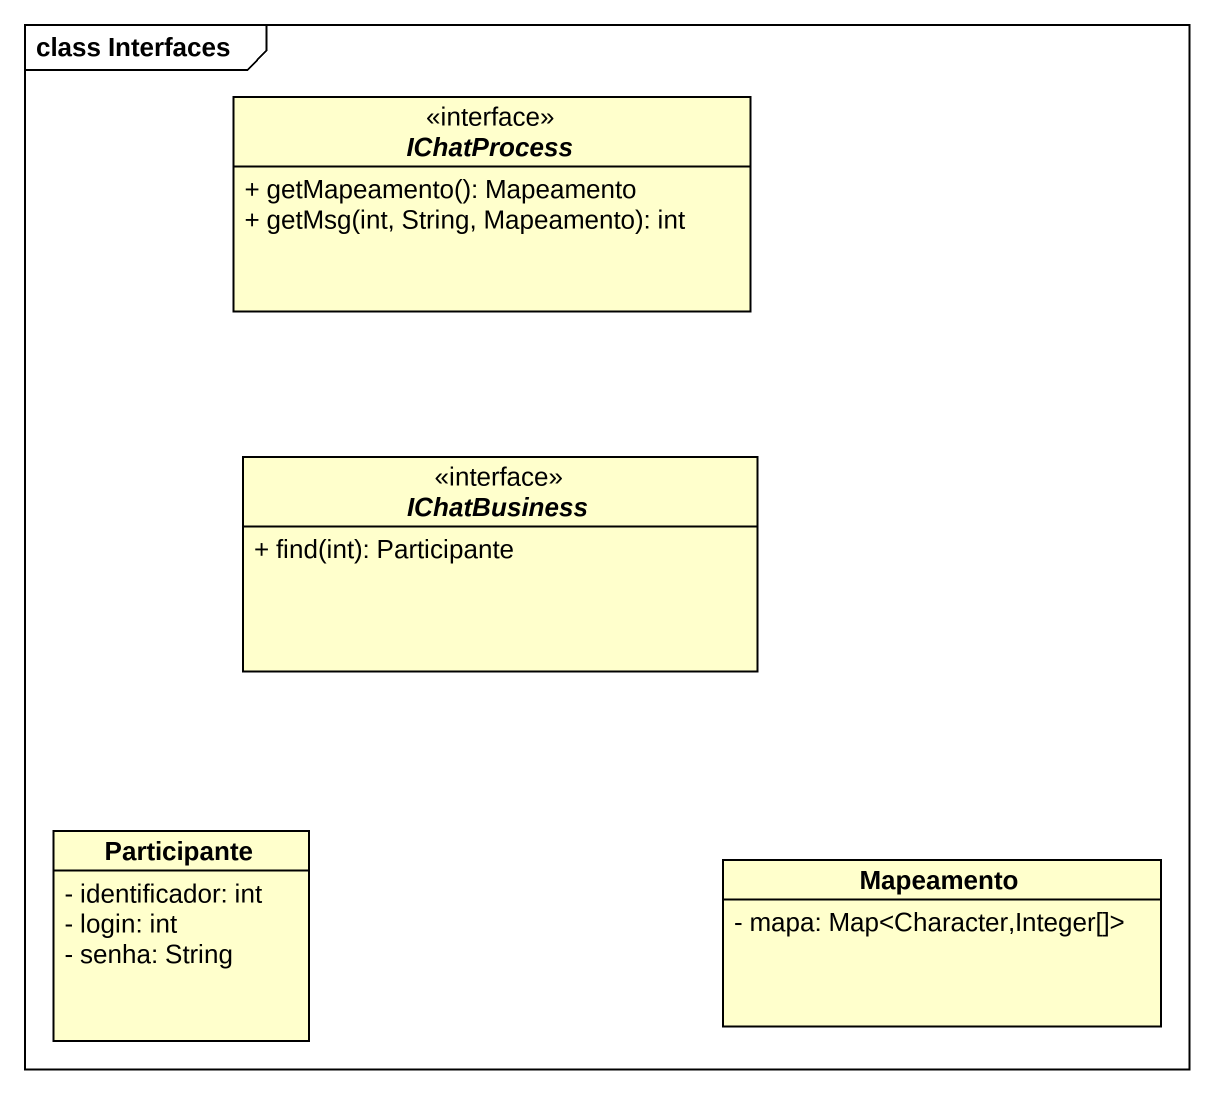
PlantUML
@startuml
mainframe class Interfaces
hide circle
hide empty members
skinparam classAttributeIconSize 0
interface IChatProcess <<interface>> {
  + getMapeamento(): Mapeamento
  + getMsg(int, String, Mapeamento): int
}
interface IChatBusiness <<interface>> {
  + find(int): Participante
}
class Participante {
  - identificador: int
  - login: int
  - senha: String
}
class Mapeamento {
  - mapa: Map<Character,Integer[]>
}
@enduml
